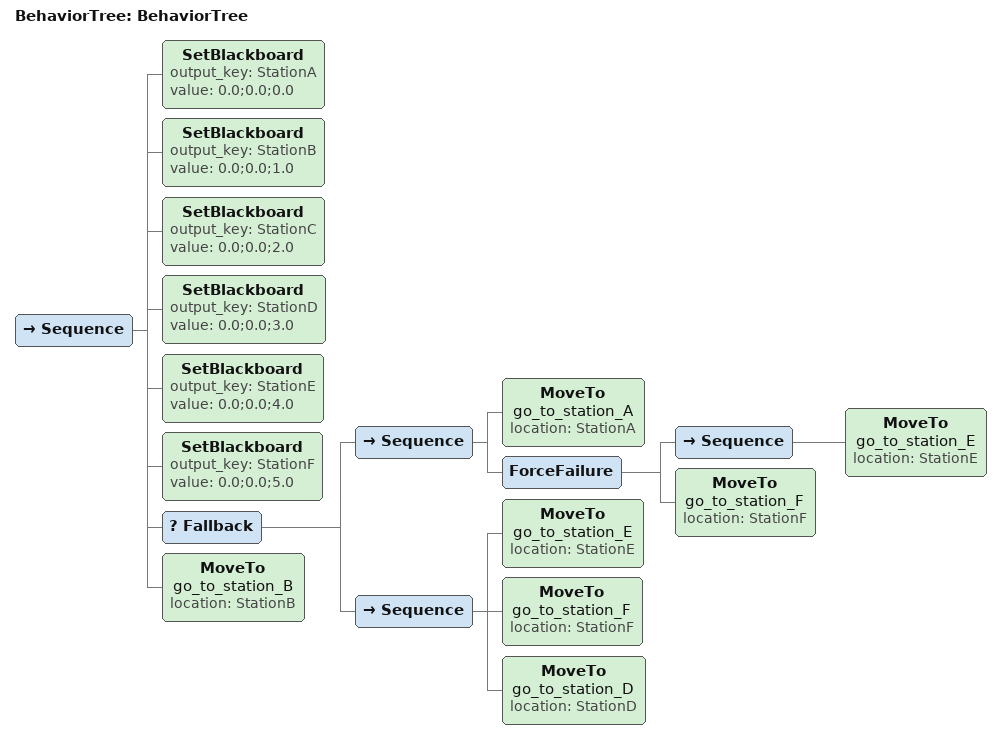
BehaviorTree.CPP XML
<root BTCPP_format="4">
    <BehaviorTree ID="BehaviorTree">
        <Sequence>
            <SetBlackboard output_key="StationA" value="0.0;0.0;0.0" />
            <SetBlackboard output_key="StationB" value="0.0;0.0;1.0" />
            <SetBlackboard output_key="StationC" value="0.0;0.0;2.0" />
            <SetBlackboard output_key="StationD" value="0.0;0.0;3.0" />
            <SetBlackboard output_key="StationE" value="0.0;0.0;4.0" />
            <SetBlackboard output_key="StationF" value="0.0;0.0;5.0" />
            <Fallback>
                <Sequence>
                    <MoveTo name="go_to_station_A" location="StationA" />
                    <ForceFailure>
                        <Sequence>
                            <MoveTo name="go_to_station_E" location="StationE" />
                        </Sequence>
                        <MoveTo name="go_to_station_F" location="StationF" />
                    </ForceFailure>
                </Sequence>
                <Sequence>
                    <MoveTo name="go_to_station_E" location="StationE" />
                    <MoveTo name="go_to_station_F" location="StationF" />
                    <MoveTo name="go_to_station_D" location="StationD" />
                </Sequence>
            </Fallback>
            <MoveTo name="go_to_station_B" location="StationB" />
        </Sequence>
    </BehaviorTree>
</root>
